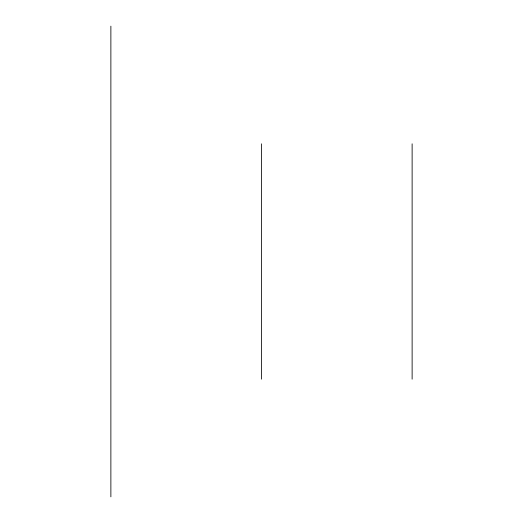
<?xml version="1.0" encoding="UTF-8"?>
<svg xmlns="http://www.w3.org/2000/svg" width="523" height="523" viewBox="0 0 523 523"><rect width="100%" height="100%" fill="white"/><g stroke="black" fill="none" stroke-linecap="round" stroke-linejoin="round"><path stroke-width="0.78" d="M412.124 143.825L412.124 379.175M261.5 143.825L261.5 379.175M110.876 26.15L110.876 496.85"/></g></svg>
